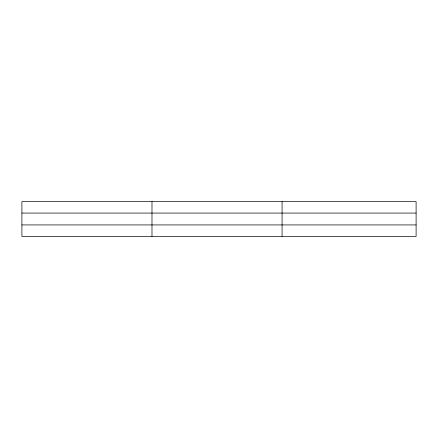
<?xml version="1.0" encoding="UTF-8"?>
<svg xmlns="http://www.w3.org/2000/svg" width="438" height="438" viewBox="0 0 438 438"><rect width="100%" height="100%" fill="white"/><g stroke="black" fill="none" stroke-linecap="round" stroke-linejoin="round"><path stroke-width="0.66" d="M151.986 201.573L151.986 236.427M282.072 201.573L282.072 236.427M416.1 224.924L416.1 236.427L21.9 236.427L21.9 201.573L416.1 201.573L416.1 224.924L21.9 224.924M21.9 213.076L416.1 213.076"/></g></svg>
